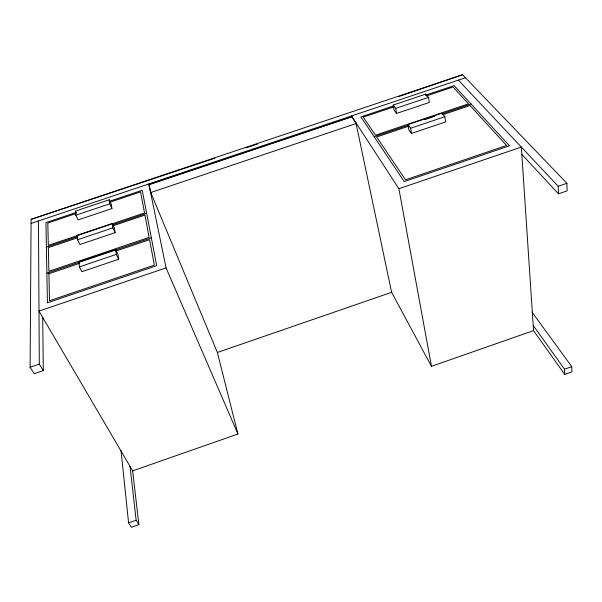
<?xml version="1.0" encoding="UTF-8"?>
<svg xmlns="http://www.w3.org/2000/svg" width="602" height="602" viewBox="0 0 602 602"><rect width="100%" height="100%" fill="white"/><g stroke="black" fill="none" stroke-linecap="round" stroke-linejoin="round"><path stroke-width="0.9" d="M42.719 317.45L43.306 370.599L34.186 373.729L30.1 367.28L31.101 219.339L462.532 74.723L566.911 183.294L567.114 190.857L558.468 193.829L521.829 154.36M532.002 312.092L571.765 366.663L571.9 371.885L564.721 374.414L533.553 330.611L431.461 366.325L398.893 188.719L351.515 115.968L356.083 123.553L150.748 192.52L148.822 183.949L166.062 267.882L38.987 311.091L132.651 470.869L138.889 524.628L131.379 527.277L128.587 522.875L136.142 520.211L130.04 466.415M564.721 374.414L564.541 369.214L571.765 366.663M132.651 470.869L237.94 434.034L217.36 352.479L150.425 191.729M217.36 352.479L391.616 292.316L431.461 366.325M398.976 96.523L462.532 74.723M30.1 367.28L39.296 364.127L38.475 220.964M458.363 80.126L558.204 186.274L566.911 183.294M398.893 188.719L521.34 147.084L533.553 330.611M115.682 249.582L79.035 261.975L79.381 266.874L81.887 271.705L118.632 259.259L117.992 254.45L115.682 249.582L116.306 254.375L118.632 259.259M46.873 273.188L151.35 237.85M48.92 273.729L79.201 263.48M115.719 251.132L149.567 239.679L154.345 265.128L49.499 300.744L48.905 273.075M79.381 266.874L116.306 254.375M112.281 223.462L77.184 235.284L77.492 239.777L79.908 244.532L115.095 232.665L114.508 228.248L112.281 223.462L112.852 227.865L115.095 232.665M407.945 124.622L441.906 113.176L444.878 116.705L445.563 121.935L411.52 133.426L408.796 129.791L407.945 124.622L410.669 128.234L411.52 133.426M46.392 247.121L77.447 236.661M112.943 224.704L146.662 213.349M374.158 136.707L408.848 125.02M424.854 119.632L434.636 116.336M441.755 113.936L471.103 104.048M77.598 237.745L48.356 247.595L48.867 271.284L149.13 237.376L144.939 215.057L113.041 225.803M408.66 126.202L376.649 136.985L405.507 179.817L506.583 145.481L470.019 105.523L442.455 114.816M77.492 239.777L112.852 227.865M410.669 128.234L444.878 116.705M31.071 223.44L465.444 77.756M149.145 184.731L351.688 116.788L148.942 184.235M75.498 211.091L109.203 199.781L111.355 204.484L111.897 208.555L78.109 219.911L75.784 215.23L75.498 211.091L76.266 212.641M393.189 105.041L425.832 94.093L428.571 97.343L429.301 102.453L396.575 113.447L394.069 110.098L393.189 105.041L395.702 108.375L396.575 113.447M76.258 212.431L45.94 222.605L47.415 302.791L156.67 265.678L142.245 190.285L109.255 201.361M393.761 105.877L360.907 116.901L404.198 181.578L509.51 145.804L454.134 85.612L425.727 95.146M76.1 213.529L47.829 223.018L48.31 245.345L144.54 212.935L140.59 191.887L109.669 202.264M394.393 106.689L363.269 117.134L375.422 135.172L468.469 103.83L453.073 86.997L426.397 95.951M75.784 215.23L109.73 203.837L109.203 199.781M395.702 108.375L428.571 97.343M31.101 219.339L214.846 158.258M246.067 147.874L257.664 144.021M533.206 325.471L564.541 369.214M39.296 364.127L43.306 370.599M136.142 520.211L138.889 524.628M109.73 203.837L111.897 208.555M166.062 267.882L237.94 434.034M355.91 122.718L391.616 292.316M425.832 94.093L426.081 95.786M120.987 450.281L128.587 522.875M558.204 186.274L558.468 193.829"/></g></svg>
